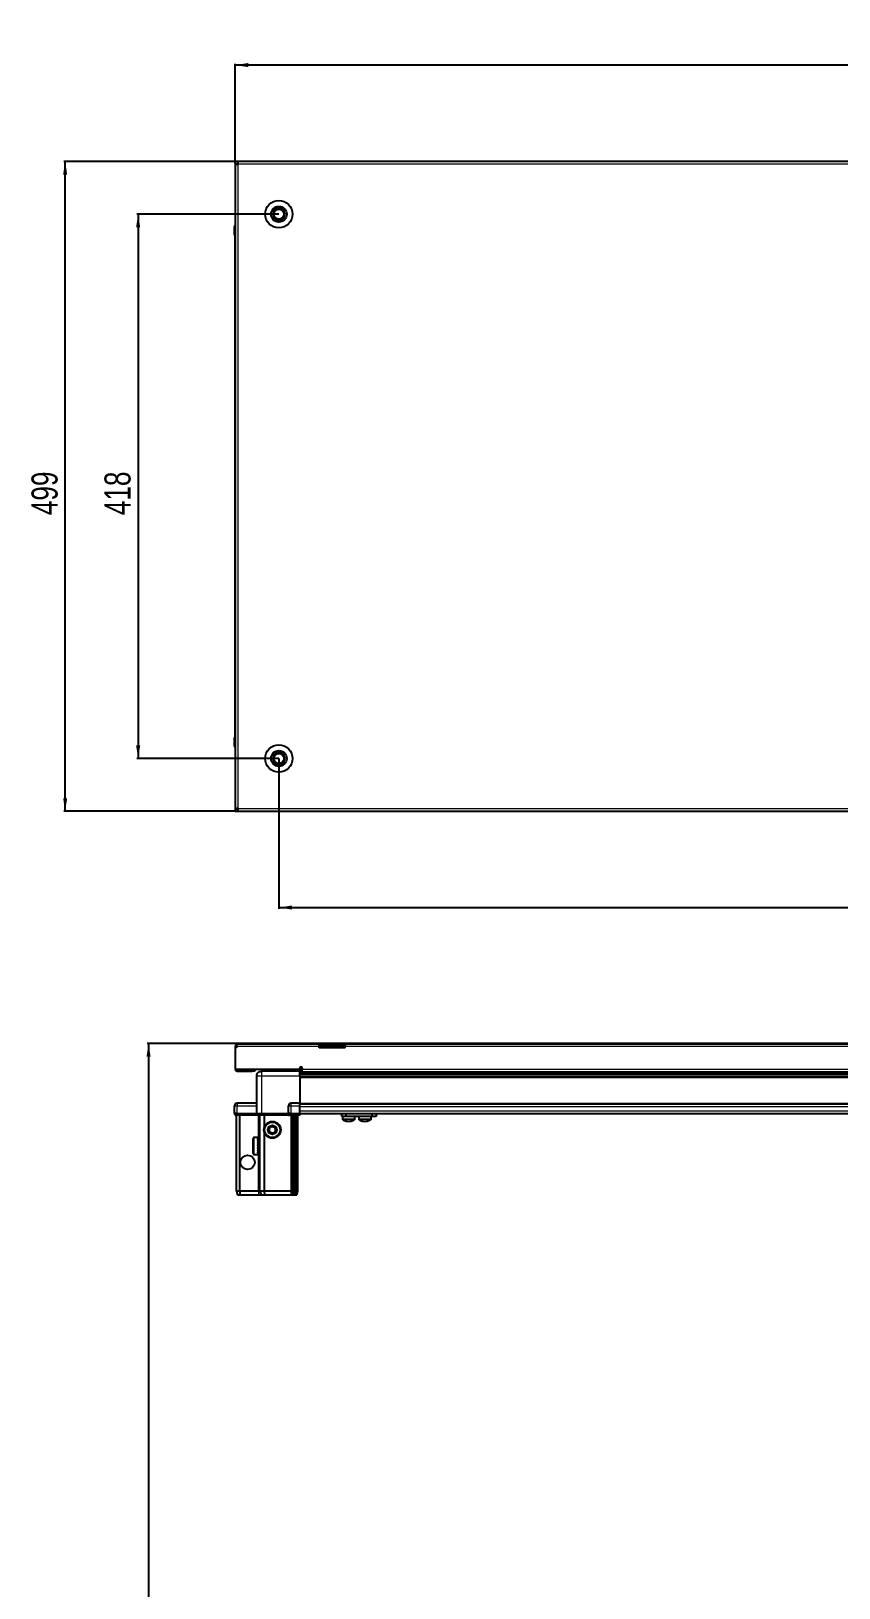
# Model space of a CAD drawing. Header units: millimetres. Extents: x 1415 to 5525, y -865 to 1603.
# Drawn here: x 1415 to 2035, y 330 to 1526 of the extents above; entities that cross this region are included whole.
import ezdxf

# ---------------------------------------------------------------- set-up
doc = ezdxf.new("R2010")
doc.units = ezdxf.units.MM
doc.layers.add('FORMAT', color=7, linetype='Continuous')
doc.styles.add('SLDTEXTSTYLE0', font='TXT', dxfattribs={"width": 0.75})
doc.dimstyles.new('SLDDIMSTYLE0', dxfattribs={"dimtxt": 20, "dimasz": 10, "dimexe": 0, "dimexo": 0.0625, "dimgap": 5, "dimtad": 2, "dimdec": 1, "dimrnd": 1e-09, "dimzin": 12, "dimdsep": 46, "dimtxsty": 'SLDTEXTSTYLE0', "dimsah": 1, "dimcen": 0.09, "dimadec": 0, "dimazin": 3, "dimtfac": 1, "dimtofl": 0, "dimtmove": 0, "dimatfit": 3, "dimfxl": 0, "dimfrac": 2, "dimtolj": 1, "dimtzin": 12, "dimarcsym": 0})

# ---------------------------------------------------------------- blocks, each defined once
blk = doc.blocks.new('_D')
at = {"layer": 'FORMAT'}
for p, q in [((1571.3, 1425.8), (1439.8, 1425.8)), ((1440.8, 926.8), (1440.8, 1425.8)), ((1571.3, 926.8), (1439.8, 926.8))]:
    blk.add_line(p, q, dxfattribs=at)
for points in [[(1440.8, 1425.8), (1439.3, 1415.8), (1442.4, 1415.8)], [(1440.8, 926.8), (1442.4, 936.8), (1439.3, 936.8)]]:
    blk.add_solid(points, dxfattribs=at)
at = {"layer": 'FORMAT', "insert": (1415, 1154.2), "char_height": 20, "attachment_point": 1, "rotation": 90, "style": 'SLDTEXTSTYLE0'}
blk.add_mtext('499', dxfattribs=at)
blk = doc.blocks.new('_D_1')
at = {"layer": 'FORMAT'}
for p, q in [((1571.3, 1425.8), (1571.3, 1500.8)), ((2570.3, 1499.8), (1571.3, 1499.8)), ((2570.3, 1425.8), (2570.3, 1500.8))]:
    blk.add_line(p, q, dxfattribs=at)
for points in [[(1571.3, 1499.8), (1581.3, 1498.3), (1581.3, 1501.4)], [(2570.3, 1499.8), (2560.3, 1501.4), (2560.3, 1498.3)]]:
    blk.add_solid(points, dxfattribs=at)
at = {"layer": 'FORMAT', "insert": (2048.7, 1525.6), "char_height": 20, "attachment_point": 1, "style": 'SLDTEXTSTYLE0'}
blk.add_mtext('999', dxfattribs=at)
blk = doc.blocks.new('_D_2')
at = {"layer": 'FORMAT'}
for p, q in [((1604.8, 967.3), (1604.8, 851.8)), ((2536.8, 967.3), (2536.8, 851.8)), ((1604.8, 852.8), (2536.8, 852.8))]:
    blk.add_line(p, q, dxfattribs=at)
for points in [[(1604.8, 852.8), (1614.8, 851.3), (1614.8, 854.4)], [(2536.8, 852.8), (2526.8, 854.4), (2526.8, 851.3)]]:
    blk.add_solid(points, dxfattribs=at)
at = {"layer": 'FORMAT', "insert": (2048.7, 878.6), "char_height": 20, "attachment_point": 1, "style": 'SLDTEXTSTYLE0'}
blk.add_mtext('932', dxfattribs=at)
blk = doc.blocks.new('_D_4')
at = {"layer": 'FORMAT'}
for p, q in [((1604.8, 1385.3), (1495.8, 1385.3)), ((1496.8, 1385.3), (1496.8, 967.3)), ((1604.8, 967.3), (1495.8, 967.3))]:
    blk.add_line(p, q, dxfattribs=at)
for points in [[(1496.8, 1385.3), (1495.3, 1375.3), (1498.4, 1375.3)], [(1496.8, 967.3), (1498.4, 977.3), (1495.3, 977.3)]]:
    blk.add_solid(points, dxfattribs=at)
at = {"layer": 'FORMAT', "insert": (1471, 1154.2), "char_height": 20, "attachment_point": 1, "rotation": 90, "style": 'SLDTEXTSTYLE0'}
blk.add_mtext('418', dxfattribs=at)
blk = doc.blocks.new('_D_8')
at = {"layer": 'FORMAT'}
for p, q in [((2065, 748.4), (1503.8, 748.4)), ((1504.8, 748.4), (1504.8, -858.6)), ((1573.4, -858.6), (1503.8, -858.6))]:
    blk.add_line(p, q, dxfattribs=at)
for points in [[(1504.8, 748.4), (1503.3, 738.4), (1506.4, 738.4)], [(1504.8, -858.6), (1506.4, -848.6), (1503.3, -848.6)]]:
    blk.add_solid(points, dxfattribs=at)
at = {"layer": 'FORMAT', "insert": (1479, -84.6), "char_height": 20, "attachment_point": 1, "rotation": 90, "style": 'SLDTEXTSTYLE0'}
blk.add_mtext('1607', dxfattribs=at)

msp = doc.modelspace()

# ---------------------------------------------------------------- linework, layer by layer
at = {"color": 7, "linetype": 'Continuous', "lineweight": 25}
for p, q in [((1573.42, 1425.82), (1571.32, 1425.82)), ((1571.32, 1424.32), (1571.32, 1425.82)), ((1571.32, 1424.32), (1573.42, 1424.32)), ((1571.32, 1424.32), (1571.32, 1423.72)), ((1571.32, 1423.72), (1571.32, 928.92)), ((1571.32, 1423.72), (1573.42, 1423.72)), ((2568.22, 1425.82), (1573.42, 1425.82)), ((1573.42, 1425.82), (1573.42, 1423.72)), ((1570.82, 1375.82), (1570.82, 1369.32)), ((1570.82, 1369.32), (1570.82, 1375.82)), ((1570.82, 1369.32), (1570.82, 1369.32)), ((1571.32, 1369.32), (1570.82, 1369.32)), ((1570.97, 1369.32), (1570.97, 983.32)), ((1570.82, 983.32), (1570.82, 983.32)), ((1570.82, 976.82), (1570.82, 983.32)), ((1570.82, 983.32), (1570.82, 983.32)), ((1570.82, 983.32), (1570.82, 976.82)), ((1571.32, 983.32), (1570.82, 983.32)), ((1571.32, 975.5), (1571.32, 975.5)), ((1573.42, 928.92), (1571.32, 928.92)), ((1571.32, 928.92), (1571.32, 928.32)), ((1571.32, 928.32), (1571.32, 926.82)), ((1573.42, 928.32), (1571.32, 928.32)), ((1571.32, 926.82), (1573.42, 926.82)), ((1573.42, 928.92), (1573.42, 926.82)), ((1573.42, 926.82), (2568.22, 926.82)), ((1572.32, 746.02), (1571.32, 746.02)), ((1571.32, 746.02), (1571.32, 745.12)), ((1571.32, 745.12), (1571.32, 728.62)), ((1572.32, 745.12), (1571.32, 745.12)), ((1572.32, 746.02), (1572.32, 745.12)), ((1572.92, 748.12), (1635.82, 748.12)), ((1635.82, 746.02), (1635.82, 748.12)), ((1635.82, 748.12), (1645.82, 748.12)), ((1645.82, 746.62), (1635.82, 746.62)), ((1635.82, 745.12), (1635.82, 746.02)), ((1655.82, 745.12), (1635.82, 745.12)), ((1645.82, 748.12), (1655.82, 748.12)), ((1655.82, 746.62), (1645.82, 746.62)), ((1655.82, 748.12), (2485.82, 748.12)), ((1655.82, 748.12), (1655.82, 746.02)), ((1655.82, 745.12), (1655.82, 746.02)), ((1620.82, 728.62), (1620.82, 729.47)), ((1622.82, 729.47), (1622.82, 728.72)), ((1571.32, 728.62), (1620.82, 728.62)), ((1573.42, 727.12), (1584.32, 727.12)), ((1586.32, 727.12), (1584.32, 727.12)), ((1586.32, 728.62), (1586.32, 727.12)), ((1587.82, 694.62), (1587.82, 723.62)), ((1591.57, 728.62), (1591.57, 727.12)), ((1620.82, 727.12), (1591.82, 727.12)), ((1618.07, 727.12), (1618.07, 728.62)), ((1620.82, 728.62), (1620.82, 727.12)), ((1620.82, 726.47), (1644.7, 726.47)), ((2520.82, 724.68), (1620.82, 724.68)), ((2520.82, 724.64), (1620.82, 724.64)), ((1620.82, 723.62), (1620.82, 702.62)), ((1622.82, 726.62), (1622.82, 728.72)), ((1622.82, 726.62), (2058.32, 726.62)), ((1639.32, 726.62), (1639.32, 726.47)), ((1639.48, 726.62), (1639.48, 726.47)), ((1639.69, 726.62), (1639.69, 726.47)), ((1640.24, 726.62), (1640.24, 726.47)), ((1640.65, 726.62), (1640.65, 726.47)), ((1641.54, 726.62), (1641.54, 726.47)), ((1642.13, 726.62), (1642.13, 726.47)), ((1643.26, 726.62), (1643.26, 726.47)), ((1643.96, 726.62), (1643.96, 726.47)), ((1644.7, 726.47), (1645.24, 726.47)), ((1645.24, 726.62), (1645.24, 726.47)), ((1645.24, 726.47), (1645.24, 726.47)), ((1645.24, 726.47), (1645.97, 726.47)), ((1645.43, 726.62), (1645.43, 726.47)), ((1645.93, 726.62), (1645.93, 726.47)), ((1645.97, 726.47), (1645.98, 726.47)), ((1645.98, 726.62), (1645.98, 726.47)), ((1645.98, 726.47), (1646.94, 726.47)), ((1646.94, 726.47), (2494.7, 726.47)), ((1647.27, 726.62), (1647.27, 726.47)), ((1647.28, 726.62), (1647.28, 726.47)), ((1647.98, 726.62), (1647.98, 726.47)), ((1649.15, 726.62), (1649.15, 726.47)), ((1649.77, 726.62), (1649.77, 726.47)), ((1650.71, 726.62), (1650.71, 726.47)), ((1651.17, 726.62), (1651.17, 726.47)), ((1651.8, 726.62), (1651.8, 726.47)), ((1652.05, 726.62), (1652.05, 726.47)), ((1652.29, 726.62), (1652.29, 726.47)), ((1652.32, 726.62), (1652.32, 726.47)), ((1570.82, 694.62), (1570.82, 700.62)), ((1570.82, 694.62), (1570.82, 694.29)), ((1572.82, 694.62), (1570.82, 694.62)), ((1570.82, 694.62), (1570.82, 694.29)), ((1570.82, 694.62), (1570.82, 694.62)), ((1570.82, 694.29), (1571.32, 693.42)), ((1570.82, 694.29), (1571.32, 693.42)), ((1571.32, 693.42), (1572.82, 693.42)), ((1572.32, 635.12), (1572.32, 693.42)), ((1587.82, 702.62), (1572.82, 702.62)), ((1572.82, 694.62), (1587.62, 694.62)), ((1587.62, 693.42), (1572.82, 693.42)), ((1574.82, 635.12), (1574.82, 693.42)), ((1587.62, 694.62), (1587.82, 694.62)), ((1587.82, 693.42), (1587.62, 693.42)), ((1587.82, 694.62), (1587.82, 693.42)), ((1587.82, 694.62), (1591.82, 694.62)), ((1591.82, 693.42), (1587.82, 693.42)), ((1590.32, 635.12), (1590.32, 693.42)), ((1591.82, 694.62), (1612.12, 694.62)), ((1612.12, 693.42), (1591.82, 693.42)), ((1593.82, 684.62), (1593.82, 693.42)), ((1612.12, 694.62), (1612.32, 694.62)), ((1612.32, 693.42), (1612.12, 693.42)), ((1612.32, 694.62), (1612.32, 700.62)), ((1612.32, 694.62), (1612.32, 693.42)), ((1614.32, 694.62), (1612.32, 694.62)), ((1612.32, 694.62), (1614.32, 694.62)), ((1612.32, 693.42), (1613, 693.42)), ((1620.82, 693.42), (1613, 693.42)), ((1620.82, 702.62), (1614.32, 702.62)), ((1614.32, 694.62), (1620.82, 694.62)), ((1614.32, 694.29), (1620.82, 694.29)), ((1615.32, 635.12), (1615.32, 693.42)), ((1616.32, 635.12), (1616.32, 693.42)), ((1617.82, 635.12), (1617.82, 693.42)), ((1619.32, 635.12), (1619.32, 693.42)), ((1620.82, 700.62), (1620.82, 702.62)), ((1620.82, 701.97), (2520.82, 701.97)), ((1620.82, 694.62), (1620.82, 700.62)), ((1620.82, 694.77), (2520.82, 694.77)), ((1620.82, 694.62), (1620.82, 694.29)), ((1620.82, 694.29), (1620.82, 693.42)), ((1653.27, 692.27), (1653.27, 694.77)), ((1656.27, 694.77), (1656.27, 692.27)), ((1676.47, 692.27), (1676.47, 694.77)), ((1679.47, 694.77), (1679.47, 692.27)), ((1656.27, 692.27), (1653.27, 692.27)), ((1653.62, 692.27), (1653.62, 690.36)), ((1676.47, 692.27), (1656.27, 692.27)), ((1663.12, 690.36), (1663.12, 692.27)), ((1666.07, 692.27), (1666.07, 690.36)), ((1666.12, 692.27), (1666.12, 690.36)), ((1675.62, 690.36), (1675.62, 692.27)), ((1679.47, 692.27), (1676.47, 692.27)), ((1585.12, 663.92), (1585.12, 675.32)), ((1588.82, 676.12), (1585.92, 676.12)), ((1588.32, 676.03), (1588.82, 676.03)), ((1588.32, 676.03), (1588.32, 675.86)), ((1588.32, 675.86), (1588.82, 675.86)), ((1588.32, 675.37), (1588.82, 675.37)), ((1588.32, 675.37), (1588.32, 674.99)), ((1588.32, 674.99), (1588.82, 674.99)), ((1588.32, 674.16), (1588.82, 674.16)), ((1588.32, 674.16), (1588.32, 673.6)), ((1588.32, 673.6), (1588.82, 673.6)), ((1588.32, 672.5), (1588.82, 672.5)), ((1588.32, 672.5), (1588.32, 671.82)), ((1588.32, 671.82), (1588.82, 671.82)), ((1588.32, 670.55), (1588.82, 670.55)), ((1588.32, 670.55), (1588.32, 669.82)), ((1588.32, 670.25), (1588.82, 670.25)), ((1588.32, 669.82), (1588.82, 669.82)), ((1588.82, 676.03), (1588.82, 676.12)), ((1588.82, 675.86), (1588.82, 676.03)), ((1588.82, 675.37), (1588.82, 675.86)), ((1588.82, 674.99), (1588.82, 675.37)), ((1588.82, 674.16), (1588.82, 674.99)), ((1588.82, 673.6), (1588.82, 674.16)), ((1588.92, 674.02), (1588.82, 674.02)), ((1588.82, 672.5), (1588.82, 673.6)), ((1588.82, 671.82), (1588.82, 672.5)), ((1588.82, 670.55), (1588.82, 671.82)), ((1588.82, 670.25), (1588.82, 670.55)), ((1588.82, 668.52), (1588.82, 669.82)), ((1588.92, 672.51), (1588.92, 674.02)), ((1588.92, 665.22), (1588.92, 672.51)), ((1589.8, 672.93), (1589.32, 673.62)), ((1589.32, 665.62), (1589.32, 673.62)), ((1590.29, 673.62), (1589.8, 672.93)), ((1589.8, 666.31), (1589.8, 672.93)), ((1590.32, 673.62), (1590.29, 673.62)), ((1590.29, 665.62), (1590.29, 673.62)), ((1593.82, 635.12), (1593.82, 679.62)), ((1585.92, 663.12), (1588.82, 663.12)), ((1588.32, 668.52), (1588.82, 668.52)), ((1588.32, 668.52), (1588.32, 667.8)), ((1588.32, 668.39), (1588.82, 668.39)), ((1588.32, 667.8), (1588.82, 667.8)), ((1588.32, 666.59), (1588.82, 666.59)), ((1588.32, 666.59), (1588.32, 665.96)), ((1588.32, 665.96), (1588.82, 665.96)), ((1588.32, 664.96), (1588.82, 664.96)), ((1588.32, 664.96), (1588.32, 664.48)), ((1588.32, 664.48), (1588.82, 664.48)), ((1588.32, 663.79), (1588.82, 663.79)), ((1588.32, 663.79), (1588.32, 663.5)), ((1588.32, 663.5), (1588.82, 663.5)), ((1588.32, 663.19), (1588.82, 663.19)), ((1588.32, 663.19), (1588.32, 663.12)), ((1588.32, 663.12), (1588.82, 663.12)), ((1588.82, 667.8), (1588.82, 668.39)), ((1588.82, 666.59), (1588.82, 667.8)), ((1588.82, 665.96), (1588.82, 666.59)), ((1588.82, 664.96), (1588.82, 665.96)), ((1588.82, 665.22), (1588.92, 665.22)), ((1588.82, 664.48), (1588.82, 664.96)), ((1588.82, 663.79), (1588.82, 664.48)), ((1588.82, 663.5), (1588.82, 663.79)), ((1588.82, 663.19), (1588.82, 663.5)), ((1588.82, 663.12), (1588.82, 663.19)), ((1588.82, 663.12), (1588.82, 663.12)), ((1589.32, 665.62), (1589.8, 666.31)), ((1589.8, 666.31), (1590.29, 665.62)), ((1590.29, 665.62), (1590.32, 665.62)), ((1574.82, 635.12), (1572.32, 635.12)), ((1572.32, 635.12), (1573.12, 632.12)), ((1589.32, 635.12), (1574.82, 635.12)), ((1574.82, 635.12), (1574.97, 632.12)), ((1590.32, 635.12), (1589.32, 635.12)), ((1593.82, 635.12), (1590.32, 635.12)), ((1590.32, 635.12), (1591.12, 632.12)), ((1614.32, 635.12), (1593.82, 635.12)), ((1594.15, 632.12), (1593.82, 635.12)), ((1615.32, 635.12), (1614.32, 635.12)), ((1616.32, 635.12), (1615.32, 635.12)), ((1616.12, 632.12), (1615.32, 635.12)), ((1617.82, 635.12), (1616.32, 635.12)), ((1616.86, 632.12), (1616.32, 635.12)), ((1617.36, 632.12), (1617.82, 635.12)), ((1619.32, 635.12), (1617.82, 635.12)), ((1618.52, 632.12), (1619.32, 635.12)), ((1573.12, 632.12), (1574.97, 632.12)), ((1574.97, 632.12), (1589.32, 632.12)), ((1589.32, 632.12), (1591.12, 632.12)), ((1591.12, 632.12), (1594.15, 632.12)), ((1594.15, 632.12), (1614.32, 632.12)), ((1614.32, 632.12), (1616.12, 632.12)), ((1616.12, 632.12), (1616.86, 632.12)), ((1616.86, 632.12), (1617.36, 632.12)), ((1617.36, 632.12), (1618.52, 632.12))]:
    msp.add_line(p, q, dxfattribs=at)
at = {"color": 8, "linetype": 'Continuous', "lineweight": 18}
for p, q in [((2568.22, 1423.72), (1573.42, 1423.72)), ((1573.42, 1423.72), (1573.42, 928.92)), ((1571.32, 1375.82), (1570.82, 1375.82)), ((1571.32, 976.82), (1570.82, 976.82)), ((1573.42, 928.92), (2568.22, 928.92)), ((1635.82, 746.02), (1572.32, 746.02)), ((1645.82, 746.62), (1645.82, 748.12)), ((2485.82, 746.02), (1655.82, 746.02)), ((1573.42, 728.62), (1573.42, 727.12)), ((1584.32, 727.12), (1584.32, 728.62)), ((1591.82, 723.62), (1620.82, 723.62)), ((1591.82, 694.62), (1591.82, 723.62)), ((1620.82, 727.12), (1622.82, 727.12)), ((2520.82, 725.88), (1620.82, 725.88)), ((1620.82, 723.44), (2520.82, 723.44)), ((2520.82, 722.02), (1620.82, 722.02)), ((1622.82, 728.72), (2058.32, 728.72)), ((1570.82, 700.62), (1572.82, 700.62)), ((1572.82, 702.62), (1572.82, 700.62)), ((1572.82, 700.62), (1587.82, 700.62)), ((1572.82, 694.62), (1572.82, 700.62)), ((1572.82, 694.62), (1572.82, 693.42)), ((1587.62, 693.42), (1587.62, 694.62)), ((1589.32, 673.62), (1589.32, 693.42)), ((1591.82, 694.62), (1591.82, 693.42)), ((1612.12, 693.42), (1612.12, 694.62)), ((1612.32, 700.62), (1614.32, 700.62)), ((1614.32, 700.62), (1614.32, 702.62)), ((1614.32, 694.62), (1614.32, 700.62)), ((1614.32, 700.62), (1620.82, 700.62)), ((1614.32, 694.62), (1614.32, 694.29)), ((1614.32, 635.12), (1614.32, 693.42)), ((1620.82, 702.62), (2520.82, 702.62)), ((1620.82, 699.97), (2520.82, 699.97)), ((1620.82, 696.77), (2520.82, 696.77)), ((1663.12, 690.36), (1653.62, 690.36)), ((1662.93, 689.99), (1653.81, 689.99)), ((1666.12, 690.36), (1666.07, 690.36)), ((1675.62, 690.36), (1666.12, 690.36)), ((1666.31, 689.99), (1666.26, 689.99)), ((1675.43, 689.99), (1666.31, 689.99)), ((1585.92, 663.12), (1585.92, 676.12)), ((1589.32, 635.12), (1589.32, 665.62)), ((1589.32, 635.12), (1589.32, 632.12)), ((1614.32, 632.12), (1614.32, 635.12))]:
    msp.add_line(p, q, dxfattribs=at)
at = {"color": 7, "linetype": 'Continuous', "lineweight": 25}
for centre, radius in [((1604.82, 1385.32), 10.5), ((1604.82, 1385.32), 6), ((1604.82, 1385.32), 3.9), ((1604.82, 967.32), 10.5), ((1604.82, 967.32), 6), ((1604.82, 967.32), 3.9), ((1599.82, 682.12), 6.5), ((1599.82, 682.12), 3.46), ((1580.82, 657.12), 5.5)]:
    msp.add_circle(centre, radius, dxfattribs=at)
at = {"color": 8, "linetype": 'Continuous', "lineweight": 18}
msp.add_circle((1599.82, 682.12), 5.7, dxfattribs=at)
at = {"color": 7, "linetype": 'Continuous', "lineweight": 25}
for centre, radius, start, end in [((1604.82, 1385.32), 4.62, 120, 180), ((1604.82, 1385.32), 4.62, 60, 120), ((1604.82, 1385.32), 4.62, 360, 60), ((1572.82, 1375.82), 2, 138.59038, 180), ((1604.82, 1385.32), 4.62, 180, 240), ((1604.82, 1385.32), 4.62, 240, 300), ((1604.82, 1385.32), 4.62, 300, 360), ((1572.82, 976.82), 2, 180, 221.40962), ((1604.82, 967.32), 4.62, 120, 180), ((1604.82, 967.32), 4.62, 60, 120), ((1604.82, 967.32), 4.62, 360, 60), ((1604.82, 967.32), 4.62, 180, 240), ((1604.82, 967.32), 4.62, 240, 300), ((1604.82, 967.32), 4.62, 300, 360), ((1621.82, 729.47), 1, 0, 180), ((1573.42, 729.22), 2.1, 196.60155, 270), ((1572.82, 700.62), 2, 90, 180), ((1614.32, 700.62), 2, 90, 180), ((1599.82, 682.12), 2.5, 134.92207, 194.92207), ((1599.82, 682.12), 2.5, 194.92207, 254.92207), ((1599.82, 682.12), 2.5, 74.92207, 134.92207), ((1599.82, 682.12), 2.5, 14.92207, 74.92207), ((1599.82, 682.12), 2.5, 314.92207, 14.92207), ((1654.07, 690.36), 0.45, 180, 235.28209), ((1658.37, 696.57), 8, 235.28209, 258.9392), ((1658.37, 696.57), 8, 281.00757, 304.71791), ((1662.67, 690.36), 0.45, 304.71791, 0), ((1666.52, 690.36), 0.45, 180, 235.28209), ((1666.57, 690.36), 0.45, 180, 235.28209), ((1670.82, 696.57), 8, 235.28209, 255.8287), ((1670.87, 696.57), 8, 235.28209, 259.06255), ((1670.87, 696.57), 8, 280.87532, 304.71791), ((1675.17, 690.36), 0.45, 304.71791, 0), ((1585.92, 675.32), 0.8, 90, 180), ((1589.32, 674.02), 0.4, 180, 270), ((1599.82, 682.12), 2.5, 254.92207, 314.92207), ((1585.92, 663.92), 0.8, 180, 270), ((1589.32, 665.22), 0.4, 90, 180)]:
    msp.add_arc(centre, radius, start, end, dxfattribs=at)
msp.add_ellipse((1614.32, 690.82), major_axis=(0, 3.46), ratio=0.5773503, start_param=0, end_param=0.7227342, dxfattribs=at)
for points, knots in [([(1600.2, 1385.32), (1600.53, 1385.9), (1601.1, 1386.88), (1601.92, 1388.3), (1602.33, 1389.01), (1602.51, 1389.32)], [0, 0, 0, 0, 0.4391308, 0.7513783, 1, 1, 1, 1]), ([(1602.51, 1389.32), (1602.71, 1389.32), (1603.42, 1389.32), (1604.72, 1389.32), (1606.11, 1389.32), (1606.86, 1389.32), (1607.13, 1389.32)], [0, 0, 0, 0, 0.1393293, 0.4852696, 0.8163565, 1, 1, 1, 1]), ([(1607.13, 1389.32), (1607.46, 1388.75), (1608.03, 1387.77), (1608.85, 1386.35), (1609.26, 1385.64), (1609.44, 1385.32)], [0, 0, 0, 0, 0.4391308, 0.7513783, 1, 1, 1, 1]), ([(1602.51, 1381.32), (1602.18, 1381.9), (1601.61, 1382.88), (1600.79, 1384.3), (1600.38, 1385.01), (1600.2, 1385.32)], [0, 0, 0, 0, 0.4391308, 0.7513783, 1, 1, 1, 1]), ([(1607.13, 1381.32), (1606.86, 1381.32), (1606.11, 1381.32), (1604.72, 1381.32), (1603.42, 1381.32), (1602.71, 1381.32), (1602.51, 1381.32)], [0, 0, 0, 0, 0.1836435, 0.5147304, 0.8606707, 1, 1, 1, 1]), ([(1609.44, 1385.32), (1609.11, 1384.75), (1608.54, 1383.77), (1607.72, 1382.35), (1607.31, 1381.64), (1607.13, 1381.32)], [0, 0, 0, 0, 0.4391308, 0.7513783, 1, 1, 1, 1]), ([(1600.2, 967.32), (1600.53, 967.9), (1601.1, 968.88), (1601.92, 970.3), (1602.33, 971.01), (1602.51, 971.32)], [0, 0, 0, 0, 0.4391308, 0.7513783, 1, 1, 1, 1]), ([(1602.51, 971.32), (1602.71, 971.32), (1603.42, 971.32), (1604.72, 971.32), (1606.11, 971.32), (1606.86, 971.32), (1607.13, 971.32)], [0, 0, 0, 0, 0.1393293, 0.4852696, 0.8163565, 1, 1, 1, 1]), ([(1607.13, 971.32), (1607.46, 970.75), (1608.03, 969.77), (1608.85, 968.35), (1609.26, 967.64), (1609.44, 967.32)], [0, 0, 0, 0, 0.4391308, 0.7513783, 1, 1, 1, 1]), ([(1602.51, 963.32), (1602.18, 963.9), (1601.61, 964.88), (1600.79, 966.3), (1600.38, 967.01), (1600.2, 967.32)], [0, 0, 0, 0, 0.4391308, 0.7513783, 1, 1, 1, 1]), ([(1607.13, 963.32), (1606.86, 963.32), (1606.11, 963.32), (1604.72, 963.32), (1603.42, 963.32), (1602.71, 963.32), (1602.51, 963.32)], [0, 0, 0, 0, 0.1836435, 0.5147304, 0.8606707, 1, 1, 1, 1]), ([(1609.44, 967.32), (1609.11, 966.75), (1608.54, 965.77), (1607.72, 964.35), (1607.31, 963.64), (1607.13, 963.32)], [0, 0, 0, 0, 0.4391308, 0.7513783, 1, 1, 1, 1]), ([(1572.91, 748.03), (1572.83, 748.02), (1572.52, 747.97), (1572.03, 747.64), (1571.57, 747.09), (1571.35, 746.51), (1571.33, 746.15), (1571.32, 746.02)], [0, 0, 0, 0, 0.0862, 0.3453145, 0.6044258, 0.863537, 1, 1, 1, 1]), ([(1572.32, 746.02), (1572.37, 746.27), (1572.46, 746.77), (1572.59, 747.41), (1572.72, 747.87), (1572.83, 748.09), (1572.9, 748.11), (1572.92, 748.12)], [0, 0, 0, 0, 0.23025534, 0.4485219, 0.6667858, 0.88504963, 1, 1, 1, 1]), ([(1587.82, 723.62), (1587.87, 724.06), (1587.94, 724.74), (1588.38, 725.55), (1588.83, 726.11), (1589.39, 726.56), (1590.2, 727), (1590.88, 727.07), (1591.32, 727.12)], [0, 0, 0, 0, 0.2394568, 0.3683607, 0.5, 0.6316393, 0.7605432, 1, 1, 1, 1]), ([(1591.82, 727.12), (1591.75, 727.12), (1591.62, 727.12), (1591.46, 727.12), (1591.34, 727.12), (1591.33, 727.12), (1591.32, 727.12)], [0, 0, 0, 0, 0.2493943, 0.5003335, 0.7501667, 1, 1, 1, 1]), ([(1620.82, 723.62), (1620.82, 724.01), (1620.82, 724.8), (1620.82, 725.85), (1620.82, 726.64), (1620.82, 727.06), (1620.82, 727.1), (1620.82, 727.12)], [0, 0, 0, 0, 0.2146939, 0.4293877, 0.6440816, 0.8587754, 1, 1, 1, 1]), ([(1597.03, 682.87), (1597.4, 683.23), (1598.08, 683.92), (1598.76, 684.59), (1599.08, 684.91)], [0, 0, 0, 0, 0.5346859, 1, 1, 1, 1]), ([(1597.78, 680.08), (1597.69, 680.41), (1597.48, 681.21), (1597.22, 682.17), (1597.06, 682.75), (1597.03, 682.87)], [0, 0, 0, 0, 0.3629006, 0.8668753, 1, 1, 1, 1]), ([(1599.08, 684.91), (1599.57, 684.77), (1600.51, 684.52), (1601.43, 684.27), (1601.86, 684.16)], [0, 0, 0, 0, 0.5346859, 1, 1, 1, 1]), ([(1601.86, 684.16), (1601.9, 684.04), (1602.05, 683.46), (1602.31, 682.5), (1602.52, 681.7), (1602.61, 681.37)], [0, 0, 0, 0, 0.1331247, 0.6370994, 1, 1, 1, 1]), ([(1656.87, 688.72), (1656.87, 688.71), (1656.87, 688.71), (1656.73, 688.74), (1656.55, 688.79), (1656.4, 688.85), (1656.33, 688.88), (1656.32, 688.89), (1656.32, 688.89), (1656.33, 688.89), (1656.35, 688.89), (1656.42, 688.87), (1656.71, 688.81), (1657.09, 688.73), (1657.51, 688.7), (1657.78, 688.73), (1657.94, 688.8), (1658.04, 688.87), (1658.11, 688.89), (1658.14, 688.89), (1658.16, 688.89), (1658.18, 688.89), (1658.22, 688.89), (1658.32, 688.85), (1658.48, 688.78), (1658.7, 688.73), (1659, 688.71), (1659.34, 688.73), (1659.65, 688.78), (1659.89, 688.83), (1660.01, 688.85), (1660.09, 688.87), (1660.14, 688.88), (1660.18, 688.89), (1660.2, 688.89), (1660.2, 688.89), (1660.2, 688.89)], [0, 0, 0, 0, 0.0260981, 0.0798373, 0.1372046, 0.1783571, 0.1990393, 0.2033396, 0.2076895, 0.2107229, 0.2145438, 0.2214795, 0.2486016, 0.3557772, 0.404897, 0.4544227, 0.54605, 0.5914038, 0.5971187, 0.6013251, 0.6043817, 0.6074438, 0.6119905, 0.6242286, 0.6785193, 0.7597502, 0.8043048, 0.8490258, 0.923625, 0.9513598, 0.9687075, 0.9799959, 0.9911421, 0.9954732, 0.998845, 1, 1, 1, 1]), ([(1660.2, 688.89), (1660.21, 688.89), (1660.21, 688.89), (1660.22, 688.88), (1660.17, 688.85), (1660.03, 688.78), (1659.9, 688.73), (1659.84, 688.71), (1659.88, 688.72), (1659.9, 688.72)], [0, 0, 0, 0, 0.0151829, 0.0365363, 0.0956997, 0.3601423, 0.6752387, 0.8745348, 1, 1, 1, 1]), ([(1669.36, 688.72), (1669.36, 688.71), (1669.38, 688.71), (1669.24, 688.76), (1669.08, 688.82), (1668.96, 688.88), (1668.96, 688.89), (1668.96, 688.89), (1668.98, 688.89), (1669, 688.89), (1669.09, 688.87), (1669.43, 688.79), (1669.86, 688.72), (1670.29, 688.71), (1670.51, 688.74), (1670.68, 688.79), (1670.8, 688.85), (1670.88, 688.88), (1670.93, 688.89), (1670.95, 688.89), (1670.98, 688.89), (1671, 688.89), (1671.06, 688.87), (1671.19, 688.81), (1671.34, 688.73), (1671.65, 688.7), (1672.04, 688.73), (1672.42, 688.8), (1672.72, 688.87), (1672.83, 688.89), (1672.85, 688.89), (1672.86, 688.89), (1672.87, 688.89), (1672.87, 688.89), (1672.81, 688.85), (1672.63, 688.79), (1672.43, 688.73), (1672.39, 688.72), (1672.38, 688.72)], [0, 0, 0, 0, 0.0283629, 0.0806823, 0.1383562, 0.1672924, 0.1709175, 0.1737955, 0.1766977, 0.1800498, 0.1863992, 0.2130773, 0.319019, 0.3539804, 0.3992833, 0.4476446, 0.4823368, 0.4997721, 0.5033973, 0.5070643, 0.5096216, 0.5128427, 0.5186896, 0.5415539, 0.6319042, 0.6733129, 0.7150637, 0.7923067, 0.8305407, 0.8353583, 0.8389044, 0.8414812, 0.8440625, 0.8478955, 0.8582124, 0.9039802, 0.9724588, 1, 1, 1, 1]), ([(1600.56, 679.33), (1600.07, 679.46), (1599.13, 679.72), (1598.21, 679.97), (1597.78, 680.08)], [0, 0, 0, 0, 0.5346859, 1, 1, 1, 1]), ([(1602.61, 681.37), (1602.24, 681), (1601.56, 680.32), (1600.88, 679.65), (1600.56, 679.33)], [0, 0, 0, 0, 0.53468586, 1, 1, 1, 1])]:
    msp.add_open_spline(points, degree=3, knots=knots, dxfattribs=at)
at = {"color": 8, "linetype": 'Continuous', "lineweight": 18}
msp.add_open_spline([(1587.82, 723.62), (1587.88, 723.62), (1588, 723.62), (1588.93, 723.62), (1590.25, 723.62), (1591.3, 723.62), (1591.82, 723.62)], degree=3, dxfattribs=at)
msp.add_open_spline([(1591.82, 723.62), (1591.82, 724.06), (1591.82, 724.74), (1591.82, 725.55), (1591.82, 726.11), (1591.82, 726.56), (1591.82, 727), (1591.82, 727.07), (1591.82, 727.12)], degree=3, knots=[0, 0, 0, 0, 0.2394568, 0.3683607, 0.5, 0.6316393, 0.7605432, 1, 1, 1, 1], dxfattribs=at)

# ---------------------------------------------------------------- dimensions: what is measured, and where the dimension line sits
at = {"layer": 'FORMAT'}
for base, p1, p2, picture, middle in [((1571.32, 1499.82), (2570.32, 1425.82), (1571.32, 1425.82), '_D_1', (2070.82, 1499.82)), ((2536.82, 852.82), (1604.82, 967.32), (2536.82, 967.32), '_D_2', (2070.82, 852.82))]:
    dim = msp.add_linear_dim(base=base, p1=p1, p2=p2, dimstyle='SLDDIMSTYLE0', dxfattribs=at)
    dim.commit()
    dim.dimension.update_dxf_attribs({"geometry": picture, "text_midpoint": middle, "dimtype": 160})
for base, p1, p2, picture, middle in [((1440.82, 1425.82), (1571.32, 926.82), (1571.32, 1425.82), '_D', (1440.82, 1176.32)), ((1496.82, 967.32), (1604.82, 1385.32), (1604.82, 967.32), '_D_4', (1496.82, 1176.32)), ((1504.82, -858.58), (2065.03, 748.42), (1573.42, -858.58), '_D_8', (1504.82, -55.08))]:
    dim = msp.add_linear_dim(base=base, p1=p1, p2=p2, angle=90, dimstyle='SLDDIMSTYLE0', dxfattribs=at)
    dim.commit()
    dim.dimension.update_dxf_attribs({"geometry": picture, "text_midpoint": middle, "dimtype": 160})

doc.saveas('drawing.dxf')
